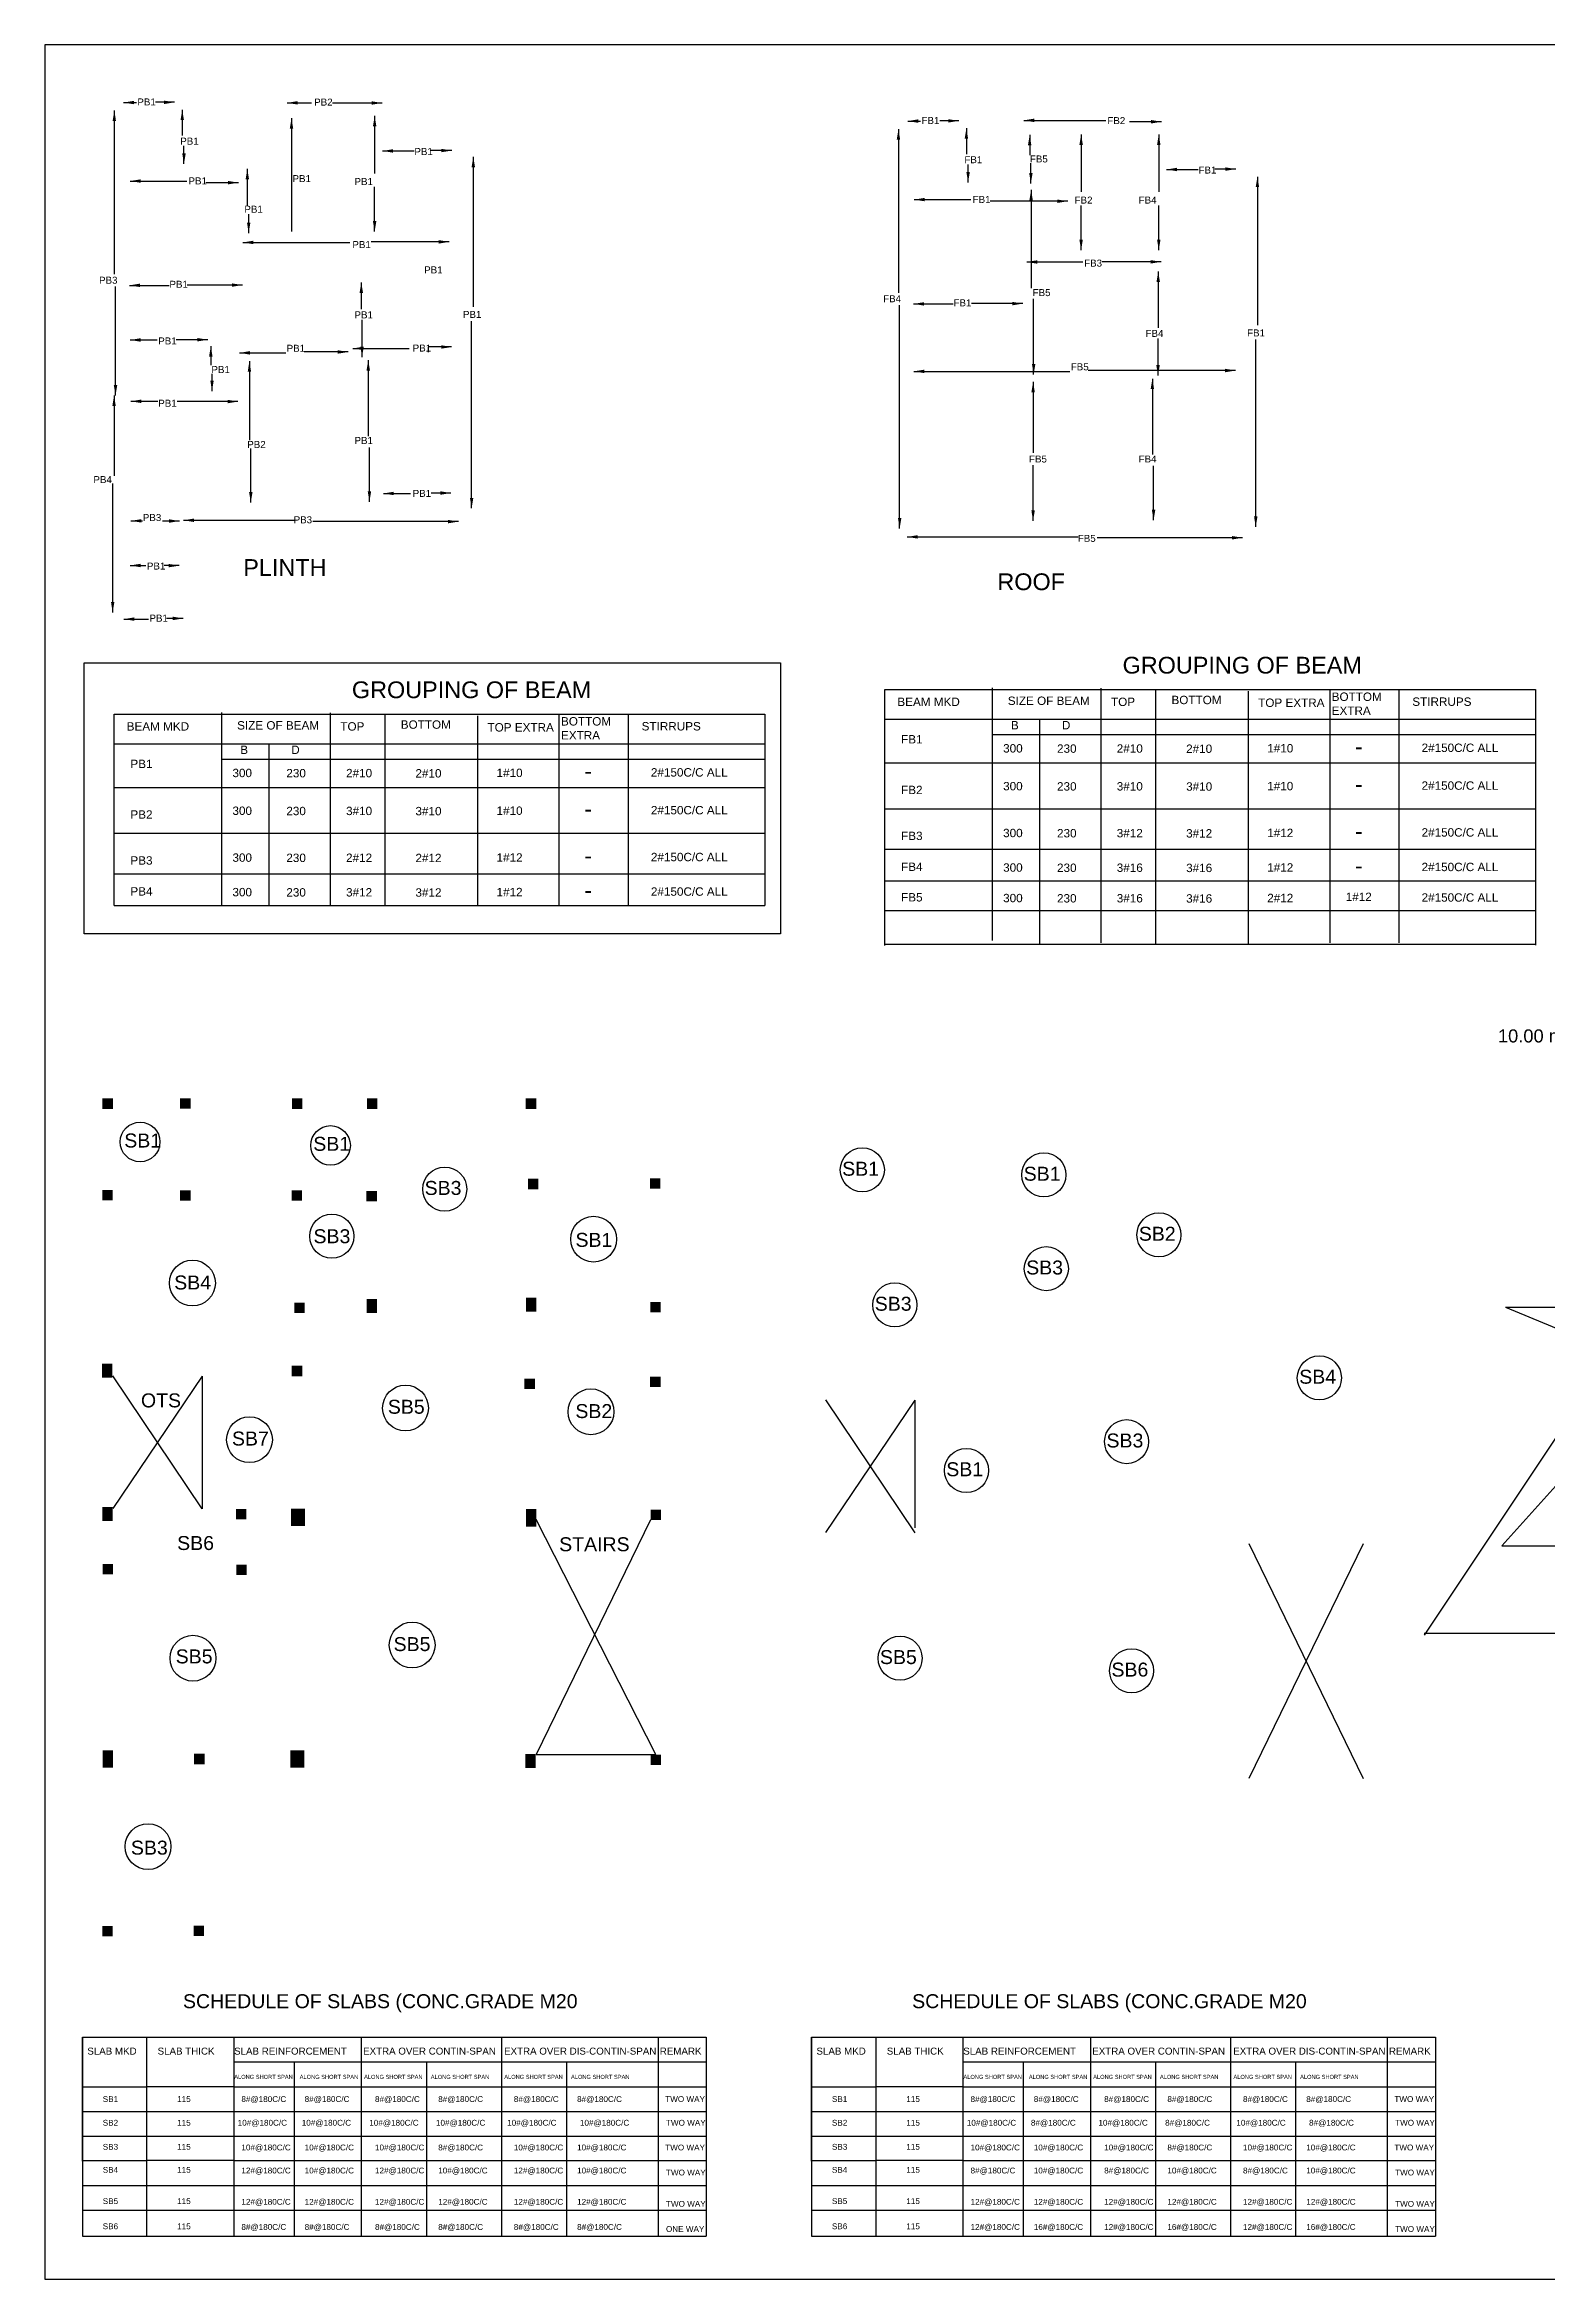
# Model space of a CAD drawing. Header units: inches. Extents: x 5504 to 12302, y -18457 to -16537.
# Drawn here: x 9422 to 10713, y -18457 to -16537 of the extents above; entities that cross this region are included whole.
import ezdxf

# ---------------------------------------------------------------- set-up
doc = ezdxf.new("R2010")
doc.units = ezdxf.units.IN
doc.header["$MEASUREMENT"] = 0
doc.layers.add('concrete', color=7, linetype='Continuous')
doc.layers.add('dimension', color=7, linetype='Continuous')
doc.styles.get("Standard").update_dxf_attribs({"font": 'arial.ttf', "height": 12})
doc.dimstyles.new('meter', dxfattribs={"dimscale": 50, "dimtxt": 0.18, "dimasz": 0.18, "dimexe": 0.18, "dimexo": 0.0625, "dimgap": 0.09, "dimtad": 0, "dimtih": 1, "dimtoh": 1, "dimlfac": 0.0254, "dimzin": 0, "dimdsep": 46, "dimtxsty": 'Standard', "dimcen": 0.09, "dimadec": 0, "dimazin": 0, "dimtfac": 1, "dimtofl": 0, "dimtmove": 0, "dimatfit": 3, "dimfxl": 1, "dimtolj": 1, "dimtzin": 0, "dimarcsym": 0})

msp = doc.modelspace()

# ---------------------------------------------------------------- hatches: boundary and pattern name
h = msp.add_hatch(color=256)
h.dxf.hatch_style = 1
h.paths.add_polyline_path([(9480.172, -17442.341), (9471.172, -17442.341), (9471.172, -17451.341), (9480.172, -17451.341)])
h = msp.add_hatch(color=256)
h.dxf.hatch_style = 1
h.paths.add_polyline_path([(9546.928, -17442.201), (9537.928, -17442.201), (9537.928, -17451.201), (9546.928, -17451.201)])
h = msp.add_hatch(color=256)
h.dxf.hatch_style = 1
h.paths.add_polyline_path([(9643.077, -17442.248), (9634.077, -17442.248), (9634.077, -17451.248), (9643.077, -17451.248)])
h = msp.add_hatch(color=256)
h.dxf.hatch_style = 1
h.paths.add_polyline_path([(9707.422, -17442.341), (9698.422, -17442.341), (9698.422, -17451.341), (9707.422, -17451.341)])
h = msp.add_hatch(color=256)
h.dxf.hatch_style = 1
h.paths.add_polyline_path([(9843.922, -17442.341), (9834.922, -17442.341), (9834.922, -17451.341), (9843.922, -17451.341)])
h = msp.add_hatch(color=256)
h.dxf.hatch_style = 1
h.paths.add_polyline_path([(9480.135, -17520.961), (9471.135, -17520.961), (9471.135, -17529.961), (9480.135, -17529.961)])
h = msp.add_hatch(color=256)
h.dxf.hatch_style = 1
h.paths.add_polyline_path([(9546.922, -17521.177), (9537.922, -17521.177), (9537.922, -17530.177), (9546.922, -17530.177)])
h = msp.add_hatch(color=256)
h.dxf.hatch_style = 1
h.paths.add_polyline_path([(9642.749, -17521.212), (9633.749, -17521.212), (9633.749, -17530.212), (9642.749, -17530.212)])
h = msp.add_hatch(color=256)
h.dxf.hatch_style = 1
h.paths.add_polyline_path([(9707.079, -17521.697), (9698.079, -17521.697), (9698.079, -17530.697), (9707.079, -17530.697)])
h = msp.add_hatch(color=256)
h.dxf.hatch_style = 1
h.paths.add_polyline_path([(9845.879, -17511.286), (9836.879, -17511.286), (9836.879, -17520.286), (9845.879, -17520.286)])
h = msp.add_hatch(color=256)
h.dxf.hatch_style = 1
h.paths.add_polyline_path([(9950.732, -17510.905), (9941.732, -17510.905), (9941.732, -17519.905), (9950.732, -17519.905)])
h = msp.add_hatch(color=256)
h.dxf.hatch_style = 1
h.paths.add_polyline_path([(9645.033, -17617.724), (9636.033, -17617.724), (9636.033, -17626.724), (9645.033, -17626.724)])
h = msp.add_hatch(color=256)
h.dxf.hatch_style = 1
h.paths.add_polyline_path([(9707.178, -17614.758), (9698.178, -17614.758), (9698.178, -17626.758), (9707.178, -17626.758)])
h = msp.add_hatch(color=256)
h.dxf.hatch_style = 1
h.paths.add_polyline_path([(9844.112, -17613.541), (9835.112, -17613.541), (9835.112, -17625.541), (9844.112, -17625.541)])
h = msp.add_hatch(color=256)
h.dxf.hatch_style = 1
h.paths.add_polyline_path([(9951.009, -17617.108), (9942.009, -17617.108), (9942.009, -17626.108), (9951.009, -17626.108)])
h = msp.add_hatch(color=256)
h.dxf.hatch_style = 1
h.paths.add_polyline_path([(9479.829, -17670.315), (9470.829, -17670.315), (9470.829, -17682.315), (9479.829, -17682.315)])
h = msp.add_hatch(color=256)
h.dxf.hatch_style = 1
h.paths.add_polyline_path([(9642.922, -17672.051), (9633.922, -17672.051), (9633.922, -17681.051), (9642.922, -17681.051)])
h = msp.add_hatch(color=256)
h.dxf.hatch_style = 1
h.paths.add_polyline_path([(9842.868, -17682.957), (9833.868, -17682.957), (9833.868, -17691.957), (9842.868, -17691.957)])
h = msp.add_hatch(color=256)
h.dxf.hatch_style = 1
h.paths.add_polyline_path([(9950.838, -17681.336), (9941.838, -17681.336), (9941.838, -17690.336), (9950.838, -17690.336)])
h = msp.add_hatch(color=256)
h.dxf.hatch_style = 1
h.paths.add_polyline_path([(9480.127, -17793.304), (9471.127, -17793.304), (9471.127, -17805.304), (9480.127, -17805.304)])
h = msp.add_hatch(color=256)
h.dxf.hatch_style = 1
h.paths.add_polyline_path([(9594.957, -17795.027), (9585.957, -17795.027), (9585.957, -17804.027), (9594.957, -17804.027)])
h = msp.add_hatch(color=256)
h.dxf.hatch_style = 1
h.paths.add_polyline_path([(9645.352, -17794.677), (9633.352, -17794.677), (9633.352, -17809.677), (9645.352, -17809.677)])
h = msp.add_hatch(color=256)
h.dxf.hatch_style = 1
h.paths.add_polyline_path([(9844.054, -17795.136), (9835.054, -17795.136), (9835.054, -17810.136), (9844.054, -17810.136)])
h = msp.add_hatch(color=256)
h.dxf.hatch_style = 1
h.paths.add_polyline_path([(9951.2, -17795.641), (9942.2, -17795.641), (9942.2, -17804.641), (9951.2, -17804.641)])
h = msp.add_hatch(color=256)
h.dxf.hatch_style = 1
h.paths.add_polyline_path([(9480.428, -17842.207), (9471.428, -17842.207), (9471.428, -17851.207), (9480.428, -17851.207)])
h = msp.add_hatch(color=256)
h.dxf.hatch_style = 1
h.paths.add_polyline_path([(9595.134, -17842.971), (9586.134, -17842.971), (9586.136, -17851.879), (9595.136, -17851.879)])
h = msp.add_hatch(color=256)
h.dxf.hatch_style = 1
h.paths.add_polyline_path([(9480.298, -18002.406), (9471.298, -18002.406), (9471.298, -18017.406), (9480.298, -18017.406)])
h = msp.add_hatch(color=256)
h.dxf.hatch_style = 1
h.paths.add_polyline_path([(9558.973, -18005.362), (9549.973, -18005.362), (9549.973, -18014.362), (9558.973, -18014.362)])
h = msp.add_hatch(color=256)
h.dxf.hatch_style = 1
h.paths.add_polyline_path([(9644.721, -18002.368), (9632.721, -18002.368), (9632.721, -18017.368), (9644.721, -18017.368)])
h = msp.add_hatch(color=256)
h.dxf.hatch_style = 1
h.paths.add_polyline_path([(9843.465, -18005.653), (9834.465, -18005.653), (9834.465, -18017.653), (9843.465, -18017.653)])
h = msp.add_hatch(color=256)
h.dxf.hatch_style = 1
h.paths.add_polyline_path([(9951.165, -18006.152), (9942.165, -18006.152), (9942.165, -18015.152), (9951.165, -18015.152)])
h = msp.add_hatch(color=256)
h.dxf.hatch_style = 1
h.paths.add_polyline_path([(9480.035, -18153.288), (9471.035, -18153.288), (9471.035, -18162.288), (9480.035, -18162.288)])
h = msp.add_hatch(color=256)
h.dxf.hatch_style = 1
h.paths.add_polyline_path([(9558.508, -18152.945), (9549.508, -18152.945), (9549.508, -18161.945), (9558.508, -18161.945)])

# ---------------------------------------------------------------- linework, layer by layer
for p, q in [((10235.762, -17089.541), (10235.762, -17306.502)), ((10329.056, -17089.715), (10329.056, -17308.7)), ((10376.088, -17090.943), (10376.088, -17309.433)), ((10455.744, -17092.311), (10455.744, -17309.433)), ((10525.728, -17090.943), (10525.728, -17308.7)), ((10585.208, -17091.251), (10585.208, -17308.7)), ((9573.55, -17110.675), (9573.55, -17276.517)), ((9666.844, -17110.849), (9666.844, -17276.517)), ((9713.876, -17112.077), (9713.876, -17276.517)), ((9793.532, -17113.445), (9793.532, -17276.517)), ((9863.515, -17112.077), (9863.515, -17276.517)), ((9922.996, -17112.385), (9922.996, -17276.517)), ((10144.191, -17116.35), (10702.48, -17116.35)), ((10276.512, -17116.307), (10276.512, -17310.166)), ((9481.979, -17137.484), (10040.267, -17137.484)), ((9614.3, -17137.441), (9614.3, -17276.517)), ((10236.11, -17129.539), (10702.48, -17129.539)), ((9573.898, -17150.673), (10040.267, -17150.673)), ((10143.511, -17153.902), (10702.48, -17153.902)), ((9481.298, -17175.036), (10040.267, -17175.036)), ((10143.511, -17193.357), (10702.48, -17193.357)), ((9481.298, -17214.491), (10040.267, -17214.491)), ((10143.511, -17228.171), (10702.48, -17228.171)), ((9481.298, -17249.305), (10040.267, -17249.305)), ((10143.511, -17255.383), (10702.48, -17255.383)), ((9481.298, -17276.517), (10040.267, -17276.517)), ((10143.511, -17280.726), (10702.48, -17280.726)), ((10143.511, -17309.689), (10702.48, -17309.689)), ((9556.828, -17794.836), (9480.1, -17680.737)), ((9556.975, -17680.836), (9480.1, -17794.737)), ((9556.975, -17680.836), (9556.828, -17794.836)), ((10092.471, -17701.355), (10169.346, -17815.454)), ((10169.346, -17701.454), (10092.471, -17815.355)), ((10169.346, -17701.454), (10169.346, -17811.145)), ((9946.6, -18005.956), (9843.85, -17804.206)), ((9942.1, -17804.333), (9843.85, -18005.956)), ((10456.221, -17824.824), (10554.471, -18026.701)), ((10554.471, -17824.951), (10456.221, -18026.574)), ((9843.85, -18005.956), (9946.6, -18005.956))]:
    msp.add_line(p, q)
at = {"color": 0}
for p, q in [((9454.039, -18248.845), (9526.039, -18248.845)), ((9454.039, -18248.845), (9454.039, -18419.977)), ((9454.039, -18248.845), (9814.039, -18248.845)), ((9509.216, -18248.845), (9509.216, -18419.977)), ((9584.111, -18248.845), (9584.111, -18419.977)), ((9693.582, -18248.845), (9693.582, -18419.977)), ((9742.039, -18248.845), (9814.039, -18248.845)), ((9814.039, -18248.845), (9814.039, -18419.977)), ((9814.039, -18248.845), (9989.983, -18248.845)), ((9948.678, -18248.845), (9948.678, -18419.977)), ((9989.983, -18248.845), (9989.983, -18419.977)), ((10080.573, -18248.845), (10152.573, -18248.845)), ((10080.573, -18248.845), (10080.573, -18419.977)), ((10080.573, -18248.845), (10440.573, -18248.845)), ((10135.75, -18248.845), (10135.75, -18419.977)), ((10210.645, -18248.845), (10210.645, -18419.977)), ((10320.116, -18248.845), (10320.116, -18419.977)), ((10368.573, -18248.845), (10440.573, -18248.845)), ((10440.573, -18248.845), (10440.573, -18419.977)), ((10440.573, -18248.845), (10616.516, -18248.845)), ((10575.212, -18248.845), (10575.212, -18419.977)), ((10616.516, -18248.845), (10616.516, -18419.977)), ((9584.111, -18270.152), (9814.039, -18270.152)), ((9635.847, -18270.152), (9635.847, -18419.977)), ((9749.573, -18270.152), (9749.573, -18419.977)), ((9814.039, -18270.152), (9989.983, -18270.152)), ((9869.933, -18270.152), (9869.933, -18419.977)), ((10210.645, -18270.152), (10440.573, -18270.152)), ((10262.38, -18270.152), (10262.38, -18419.977)), ((10376.106, -18270.152), (10376.106, -18419.977)), ((10440.573, -18270.152), (10616.516, -18270.152)), ((10496.467, -18270.152), (10496.467, -18419.977)), ((9454.039, -18291.452), (9509.216, -18291.452)), ((9584.111, -18291.452), (9509.216, -18291.452)), ((9584.111, -18291.452), (9814.039, -18291.452)), ((9814.039, -18291.452), (9989.983, -18291.452)), ((10080.573, -18291.452), (10135.75, -18291.452)), ((10210.645, -18291.452), (10135.75, -18291.452)), ((10210.645, -18291.452), (10440.573, -18291.452)), ((10440.573, -18291.452), (10616.516, -18291.452)), ((9454.039, -18312.752), (9814.039, -18312.752)), ((9814.039, -18312.752), (9989.983, -18312.752)), ((10080.573, -18312.752), (10440.573, -18312.752)), ((10440.573, -18312.752), (10616.516, -18312.752)), ((9454.039, -18344.549), (9454.039, -18320.549)), ((9454.039, -18334.052), (9814.039, -18334.052)), ((9814.039, -18334.052), (9989.983, -18334.052)), ((10080.573, -18344.549), (10080.573, -18320.549)), ((10080.573, -18334.052), (10440.573, -18334.052)), ((10440.573, -18334.052), (10616.516, -18334.052)), ((9454.039, -18355.352), (9454.039, -18344.549)), ((9454.039, -18354.972), (9509.216, -18354.972)), ((9584.111, -18354.972), (9509.216, -18354.972)), ((9584.111, -18354.972), (9814.039, -18354.972)), ((9814.039, -18354.972), (9989.983, -18354.972)), ((10080.573, -18355.352), (10080.573, -18344.549)), ((10080.573, -18354.972), (10135.75, -18354.972)), ((10210.645, -18354.972), (10135.75, -18354.972)), ((10210.645, -18354.972), (10440.573, -18354.972)), ((10440.573, -18354.972), (10616.516, -18354.972)), ((9454.039, -18376.272), (9989.983, -18376.272)), ((10080.573, -18376.272), (10616.516, -18376.272)), ((9454.039, -18397.572), (9989.983, -18397.572)), ((10080.573, -18397.572), (10616.516, -18397.572)), ((9454.039, -18419.977), (9989.983, -18419.977)), ((10080.573, -18419.977), (10616.516, -18419.977))]:
    msp.add_line(p, q, dxfattribs=at)
for points in [[(9421.599, -18456.917), (12301.599, -18456.917), (12301.599, -16536.917), (9421.599, -16536.917)], [(9455.541, -17067.982), (10053.739, -17067.982), (10053.739, -17300.997), (9455.541, -17300.997)]]:
    msp.add_lwpolyline(points, close=True)
for points in [[(10143.511, -17310.781), (10143.511, -17090.943), (10702.48, -17090.943), (10702.48, -17310.516)], [(9481.298, -17276.517), (9481.298, -17112.077), (10040.267, -17112.077), (10040.267, -17276.517)]]:
    msp.add_lwpolyline(points)
for points in [[(9454.039, -18355.352), (9454.039, -18248.845), (9814.039, -18248.845)], [(10080.573, -18355.352), (10080.573, -18248.845), (10440.573, -18248.845)]]:
    msp.add_lwpolyline(points, dxfattribs=at)
for centre, radius in [((9503.564, -17479.706), 17.045), ((9667.193, -17482.733), 17.045), ((10124.164, -17503.697), 18.939), ((10280.098, -17507.994), 18.939), ((9765.332, -17520.207), 18.939), ((9668.328, -17560.695), 18.939), ((9893.247, -17563.214), 19.696), ((10379.035, -17559.56), 18.939), ((9548.545, -17600.905), 19.696), ((10282.248, -17588.566), 18.939), ((10152.124, -17619.72), 18.939), ((10516.863, -17682.416), 18.939), ((9731.627, -17708.328), 19.696), ((9890.965, -17711.538), 19.696), ((9597.548, -17735.524), 19.696), ((10351.25, -17737.205), 18.939), ((10213.598, -17761.913), 18.939), ((9737.357, -17911.931), 19.696), ((9549.023, -17923.265), 19.696), ((10156.58, -17923.298), 18.939), ((10355.53, -17934.041), 18.939), ((9510.43, -18085.134), 19.696)]:
    msp.add_circle(centre, radius)
at = {"layer": 'concrete'}
for q in [(10796.787, -17621.653), (10736.847, -17646.628)]:
    msp.add_line((10676.907, -17621.653), q, dxfattribs=at)
at = {"layer": 'dimension'}
for p, q in [((10756.851, -17678.255), (10607.001, -17903.504)), ((10763.511, -17726.873), (10673.601, -17826.604)), ((10673.601, -17826.604), (10768.41, -17826.604)), ((10607.001, -17901.832), (10971.456, -17901.832))]:
    msp.add_line(p, q, dxfattribs=at)

# ---------------------------------------------------------------- texts
for s, height, p in [('2#150C/C ALL', 7.2, (10604.703, -17144.609)), ('2#150C/C ALL', 7.2, (9942.491, -17165.743)), ('2#150C/C ALL', 7.2, (10604.703, -17177.089)), ('2#150C/C ALL', 7.2, (9942.491, -17198.223)), ('2#150C/C ALL', 7.2, (10604.703, -17217.335)), ('2#150C/C ALL', 7.2, (9942.491, -17238.469)), ('2#150C/C ALL', 7.2, (10604.703, -17247.012)), ('2#150C/C ALL', 7.2, (9942.491, -17268.146)), ('2#150C/C ALL', 7.2, (10604.703, -17273.249)), ('SLAB MKD', 6, (9458.221, -18263.853)), ('SLAB THICK', 6, (9518.624, -18263.853)), ('SLAB REINFORCEMENT', 6, (9584.34, -18263.853)), ('EXTRA OVER CONTIN-SPAN', 6, (9695.196, -18263.853)), ('EXTRA OVER DIS-CONTIN-SPAN', 6, (9816.334, -18263.853)), ('REMARK', 6, (9950.105, -18263.853)), ('SLAB MKD', 6, (10084.754, -18263.853)), ('SLAB THICK', 6, (10145.158, -18263.853)), ('SLAB REINFORCEMENT', 6, (10210.874, -18263.853)), ('EXTRA OVER CONTIN-SPAN', 6, (10321.73, -18263.853)), ('EXTRA OVER DIS-CONTIN-SPAN', 6, (10442.868, -18263.853)), ('REMARK', 6, (10576.639, -18263.853)), ('ALONG SHORT SPAN', 3.5, (9584.492, -18284.729)), ('ALONG SHORT SPAN', 3.5, (9640.711, -18284.729)), ('ALONG SHORT SPAN', 3.5, (9696.015, -18284.729)), ('ALONG SHORT SPAN', 3.5, (9753.33, -18284.729)), ('ALONG SHORT SPAN', 3.5, (9816.498, -18284.729)), ('ALONG SHORT SPAN', 3.5, (9873.813, -18284.729)), ('ALONG SHORT SPAN', 3.5, (10211.026, -18284.729)), ('ALONG SHORT SPAN', 3.5, (10267.245, -18284.729)), ('ALONG SHORT SPAN', 3.5, (10322.549, -18284.729)), ('ALONG SHORT SPAN', 3.5, (10379.864, -18284.729)), ('ALONG SHORT SPAN', 3.5, (10443.032, -18284.729)), ('ALONG SHORT SPAN', 3.5, (10500.347, -18284.729)), ('SB1', 5, (9471.497, -18304.556)), ('115', 5, (9535.434, -18304.556)), ('8#@180C/C', 5, (9590.625, -18304.556)), ('8#@180C/C', 5, (9644.959, -18304.556)), ('8#@180C/C', 5, (9705.414, -18304.556)), ('8#@180C/C', 5, (9759.748, -18304.556)), ('8#@180C/C', 5, (9824.73, -18304.556)), ('8#@180C/C', 5, (9879.063, -18304.556)), ('TWO WAY', 5, (9954.799, -18304.556)), ('SB1', 5, (10098.031, -18304.556)), ('115', 5, (10161.967, -18304.556)), ('8#@180C/C', 5, (10217.159, -18304.556)), ('8#@180C/C', 5, (10271.492, -18304.556)), ('8#@180C/C', 5, (10331.948, -18304.556)), ('8#@180C/C', 5, (10386.281, -18304.556)), ('8#@180C/C', 5, (10451.263, -18304.556)), ('8#@180C/C', 5, (10505.597, -18304.556)), ('TWO WAY', 5, (10581.333, -18304.556)), ('SB2', 5, (9471.497, -18324.907)), ('115', 5, (9535.434, -18324.907)), ('10#@180C/C', 5, (9587.41, -18324.907)), ('10#@180C/C', 5, (9642.473, -18324.907)), ('10#@180C/C', 5, (9700.482, -18324.907)), ('10#@180C/C', 5, (9757.787, -18324.907)), ('10#@180C/C', 5, (9818.99, -18324.907)), ('10#@180C/C', 5, (9881.481, -18324.907)), ('TWO WAY', 5, (9955.433, -18324.907)), ('SB2', 5, (10098.031, -18324.907)), ('115', 5, (10161.967, -18324.907)), ('10#@180C/C', 5, (10213.944, -18324.907)), ('8#@180C/C', 5, (10269.006, -18324.907)), ('10#@180C/C', 5, (10327.016, -18324.907)), ('8#@180C/C', 5, (10384.32, -18324.907)), ('10#@180C/C', 5, (10445.524, -18324.907)), ('8#@180C/C', 5, (10508.015, -18324.907)), ('TWO WAY', 5, (10581.966, -18324.907)), ('SB3', 5, (9471.497, -18345.567)), ('115', 5, (9535.434, -18345.567)), ('10#@180C/C', 5, (9590.625, -18346.153)), ('10#@180C/C', 5, (9644.959, -18346.153)), ('10#@180C/C', 5, (9705.414, -18346.153)), ('8#@180C/C', 5, (9759.748, -18346.153)), ('10#@180C/C', 5, (9824.73, -18346.153)), ('10#@180C/C', 5, (9879.063, -18346.153)), ('TWO WAY', 5, (9954.799, -18346.153)), ('SB3', 5, (10098.031, -18345.567)), ('115', 5, (10161.967, -18345.567)), ('10#@180C/C', 5, (10217.159, -18346.153)), ('10#@180C/C', 5, (10271.492, -18346.153)), ('10#@180C/C', 5, (10331.948, -18346.153)), ('8#@180C/C', 5, (10386.281, -18346.153)), ('10#@180C/C', 5, (10451.263, -18346.153)), ('10#@180C/C', 5, (10505.597, -18346.153)), ('TWO WAY', 5, (10581.333, -18346.153)), ('SB4', 5, (9471.497, -18365.362)), ('115', 5, (9535.434, -18365.362)), ('12#@180C/C', 5, (9590.625, -18365.948)), ('10#@180C/C', 5, (9644.959, -18365.948)), ('12#@180C/C', 5, (9705.414, -18365.948)), ('10#@180C/C', 5, (9759.748, -18365.948)), ('12#@180C/C', 5, (9824.73, -18365.948)), ('10#@180C/C', 5, (9879.063, -18365.948)), ('TWO WAY', 5, (9955.433, -18367.671)), ('SB4', 5, (10098.031, -18365.362)), ('115', 5, (10161.967, -18365.362)), ('8#@180C/C', 5, (10217.159, -18365.948)), ('10#@180C/C', 5, (10271.492, -18365.948)), ('8#@180C/C', 5, (10331.948, -18365.948)), ('10#@180C/C', 5, (10386.281, -18365.948)), ('8#@180C/C', 5, (10451.263, -18365.948)), ('10#@180C/C', 5, (10505.597, -18365.948)), ('TWO WAY', 5, (10581.966, -18367.671)), ('SB5', 5, (9471.497, -18392.257)), ('115', 5, (9535.434, -18392.257)), ('12#@180C/C', 5, (9590.625, -18392.842)), ('12#@180C/C', 5, (9644.959, -18392.842)), ('12#@180C/C', 5, (9705.414, -18392.842)), ('12#@180C/C', 5, (9759.748, -18392.842)), ('12#@180C/C', 5, (9824.73, -18392.842)), ('12#@180C/C', 5, (9879.063, -18392.842)), ('TWO WAY', 5, (9955.433, -18394.565)), ('SB5', 5, (10098.031, -18392.257)), ('115', 5, (10161.967, -18392.257)), ('12#@180C/C', 5, (10217.159, -18392.842)), ('12#@180C/C', 5, (10271.492, -18392.842)), ('12#@180C/C', 5, (10331.948, -18392.842)), ('12#@180C/C', 5, (10386.281, -18392.842)), ('12#@180C/C', 5, (10451.263, -18392.842)), ('12#@180C/C', 5, (10505.597, -18392.842)), ('TWO WAY', 5, (10581.966, -18394.565)), ('SB6', 5, (9471.497, -18413.868)), ('115', 5, (9535.434, -18413.868)), ('8#@180C/C', 5, (9590.625, -18414.454)), ('8#@180C/C', 5, (9644.959, -18414.454)), ('8#@180C/C', 5, (9705.414, -18414.454)), ('8#@180C/C', 5, (9759.748, -18414.454)), ('8#@180C/C', 5, (9824.73, -18414.454)), ('8#@180C/C', 5, (9879.063, -18414.454)), ('ONE WAY', 5, (9955.433, -18416.177)), ('SB6', 5, (10098.031, -18413.868)), ('115', 5, (10161.967, -18413.868)), ('12#@180C/C', 5, (10217.159, -18414.454)), ('16#@180C/C', 5, (10271.492, -18414.454)), ('12#@180C/C', 5, (10331.948, -18414.454)), ('16#@180C/C', 5, (10386.281, -18414.454)), ('12#@180C/C', 5, (10451.263, -18414.454)), ('16#@180C/C', 5, (10505.597, -18414.454)), ('TWO WAY', 5, (10581.966, -18416.177))]:
    msp.add_text(s, height=height).set_placement(p)
at = {"color": 1}
for p in [(9540.433, -18223.959), (10166.967, -18223.959)]:
    msp.add_text('SCHEDULE OF SLABS (CONC.GRADE M20', height=12, dxfattribs=at).set_placement(p)
at = {"attachment_point": 1}
for s, width, gutter_width, insert, char_height in [('PB1', 113.19505, 30, (9501.245, -16583.098), 6), ('PB2', 113.19505, 30, (9653.155, -16583.24), 6), ('FB1', 113.19505, 30, (10175.005, -16599.028), 6), ('FB2', 113.19505, 30, (10334.712, -16599.17), 6), ('PB1', 113.19505, 30, (9538.089, -16616.799), 6), ('PB1', 113.19505, 30, (9739.277, -16625.697), 6), ('FB1', 113.19505, 30, (10211.849, -16632.73), 6), ('FB5', 113.19505, 30, (10268.128, -16632.091), 6), ('FB1', 113.19505, 30, (10413.038, -16641.628), 6), ('PB1', 113.19505, 30, (9545.191, -16650.944), 6), ('PB1', 113.19505, 30, (9634.542, -16649.003), 6), ('PB1', 113.19505, 30, (9687.814, -16651.491), 6), ('PB1', 113.19505, 30, (9593.189, -16675.288), 6), ('FB1', 113.19505, 30, (10218.951, -16666.874), 6), ('FB2', 113.19505, 30, (10306.549, -16667.422), 6), ('FB4', 113.19505, 30, (10361.575, -16667.422), 6), ('PB1', 113.19505, 30, (9685.985, -16705.662), 6), ('FB3', 113.19505, 30, (10314.773, -16721.592), 6), ('PB3', 113.19505, 30, (9468.304, -16736.278), 6), ('PB1', 113.19505, 30, (9528.801, -16739.768), 6), ('PB1', 113.19505, 30, (9747.687, -16727.39), 6), ('FB4', 113.19505, 30, (10142.065, -16752.208), 6), ('FB1', 113.19505, 30, (10202.562, -16755.699), 6), ('FB5', 113.19505, 30, (10270.511, -16746.934), 6), ('PB1', 113.19505, 30, (9687.814, -16766.02), 6), ('PB1', 113.19505, 30, (9780.999, -16765.641), 6), ('PB1', 113.19505, 30, (9519.202, -16788.447), 6), ('PB1', 113.19505, 30, (9629.522, -16794.764), 6), ('PB1', 113.19505, 30, (9737.811, -16794.57), 6), ('FB4', 113.19505, 30, (10367.515, -16781.95), 6), ('FB1', 113.19505, 30, (10454.759, -16781.572), 6), ('PB1', 113.19505, 30, (9564.876, -16813.015), 6), ('FB5', 113.19505, 30, (10303.282, -16810.695), 6), ('PB1', 113.19505, 30, (9519.202, -16841.982), 6), ('PB1', 113.19505, 30, (9687.814, -16873.958), 6), ('PB2', 113.19505, 30, (9595.65, -16877.408), 6), ('FB5', 113.19505, 30, (10267.386, -16889.888), 6), ('FB4', 113.19505, 30, (10361.575, -16889.888), 6), ('PB4', 113.19505, 30, (9463.478, -16907.606), 6), ('PB1', 113.19505, 30, (9737.811, -16919.43), 6), ('PB3', 113.19505, 30, (9505.925, -16940.192), 6), ('PB3', 113.19505, 30, (9635.547, -16942.131), 6), ('FB5', 113.19505, 30, (10309.307, -16958.062), 6), ('PB1', 113.19505, 30, (9509.439, -16981.874), 6), ('PLINTH', 285.36812, 60, (9592.233, -16978.947), 14.4), ('ROOF', 285.36812, 60, (10240.203, -16991.163), 14.4), ('PB1', 113.19505, 30, (9511.635, -17026.627), 6), ('GROUPING OF BEAM ', 606.48753, 30, (10347.765, -17062.849), 14.4), ('GROUPING OF BEAM ', 606.48753, 30, (9685.552, -17083.983), 14.4), ('BEAM MKD', 150.91314, 30, (10154.28, -17097.912), 7.2), ('{\\H2x;SIZE OF BEAM} ', 155.09778, 30, (10249.161, -17097.014), 3.6), ('TOP', 99.67499, 30, (10337.856, -17097.927), 7.2), ('BOTTOM', 99.67499, 30, (10389.786, -17096.335), 7.2), ('TOP EXTRA', 99.67499, 30, (10464.297, -17098.707), 7.2), ('BOTTOM\\PEXTRA', 99.67499, 30, (10527.466, -17093.547), 7.2), ('STIRRUPS', 90.98031, 30, (10596.73, -17097.791), 7.2), ('BEAM MKD', 150.91314, 30, (9492.067, -17119.046), 7.2), ('{\\H2x;SIZE OF BEAM} ', 155.09778, 30, (9586.949, -17118.148), 3.6), ('TOP', 99.67499, 30, (9675.644, -17119.061), 7.2), ('BOTTOM', 99.67499, 30, (9727.574, -17117.469), 7.2), ('TOP EXTRA', 99.67499, 30, (9802.085, -17119.841), 7.2), ('BOTTOM\\PEXTRA', 99.67499, 30, (9865.254, -17114.681), 7.2), ('STIRRUPS', 90.98031, 30, (9934.517, -17118.925), 7.2), ('B', 99.67499, 30, (10251.838, -17118.01), 7.2), ('D', 99.67499, 30, (10295.655, -17118.01), 7.2), ('B', 99.67499, 30, (9589.626, -17139.144), 7.2), ('D', 99.67499, 30, (9633.443, -17139.144), 7.2), ('FB1', 110.35733, 30, (10157.462, -17130.113), 7.2), ('300', 33.8563, 60, (10245.151, -17137.902), 7.2), ('230', 33.8563, 60, (10291.447, -17138.108), 7.2), ('2#10', 33.8563, 60, (10342.771, -17138.052), 7.2), ('2#10', 33.8563, 60, (10402.403, -17138.222), 7.2), ('1#10', 33.8563, 60, (10472.075, -17137.836), 7.2), ('-', 33.8563, 60, (10547.549, -17132.602), 14.4), ('PB1', 110.35733, 30, (9495.25, -17151.247), 7.2), ('300', 33.8563, 60, (9582.939, -17159.036), 7.2), ('230', 33.8563, 60, (9629.235, -17159.242), 7.2), ('2#10', 33.8563, 60, (9680.559, -17159.186), 7.2), ('2#10', 33.8563, 60, (9740.191, -17159.356), 7.2), ('1#10', 33.8563, 60, (9809.863, -17158.97), 7.2), ('-', 33.8563, 60, (9885.337, -17153.736), 14.4), ('FB2', 110.35733, 30, (10157.462, -17173.63), 7.2), ('300', 33.8563, 60, (10245.151, -17170.382), 7.2), ('230', 33.8563, 60, (10291.447, -17170.588), 7.2), ('3#10', 33.8563, 60, (10342.771, -17170.532), 7.2), ('3#10', 33.8563, 60, (10402.403, -17170.702), 7.2), ('1#10', 33.8563, 60, (10472.075, -17170.316), 7.2), ('-', 33.8563, 60, (10547.549, -17165.082), 14.4), ('PB2', 110.35733, 30, (9495.25, -17194.764), 7.2), ('300', 33.8563, 60, (9582.939, -17191.516), 7.2), ('230', 33.8563, 60, (9629.235, -17191.722), 7.2), ('3#10', 33.8563, 60, (9680.559, -17191.666), 7.2), ('3#10', 33.8563, 60, (9740.191, -17191.836), 7.2), ('1#10', 33.8563, 60, (9809.863, -17191.45), 7.2), ('-', 33.8563, 60, (9885.337, -17186.216), 14.4), ('FB3', 110.35733, 30, (10157.462, -17213.085), 7.2), ('300', 33.8563, 60, (10245.151, -17210.628), 7.2), ('230', 33.8563, 60, (10291.447, -17210.834), 7.2), ('3#12', 33.8563, 60, (10342.771, -17210.778), 7.2), ('3#12', 33.8563, 60, (10402.403, -17210.948), 7.2), ('1#12', 33.8563, 60, (10472.075, -17210.561), 7.2), ('-', 33.8563, 60, (10547.549, -17205.328), 14.4), ('PB3', 110.35733, 30, (9495.25, -17234.219), 7.2), ('300', 33.8563, 60, (9582.939, -17231.762), 7.2), ('230', 33.8563, 60, (9629.235, -17231.968), 7.2), ('2#12', 33.8563, 60, (9680.559, -17231.912), 7.2), ('2#12', 33.8563, 60, (9740.191, -17232.082), 7.2), ('1#12', 33.8563, 60, (9809.863, -17231.695), 7.2), ('-', 33.8563, 60, (9885.337, -17226.462), 14.4), ('FB4', 110.35733, 30, (10157.462, -17239.646), 7.2), ('300', 33.8563, 60, (10245.151, -17240.305), 7.2), ('230', 33.8563, 60, (10291.447, -17240.511), 7.2), ('3#16', 33.8563, 60, (10342.771, -17240.455), 7.2), ('3#16', 33.8563, 60, (10402.403, -17240.625), 7.2), ('1#12', 33.8563, 60, (10472.075, -17240.238), 7.2), ('PB4', 110.35733, 30, (9495.25, -17260.78), 7.2), ('-', 33.8563, 60, (10547.549, -17235.005), 14.4), ('300', 33.8563, 60, (9582.939, -17261.439), 7.2), ('230', 33.8563, 60, (9629.235, -17261.645), 7.2), ('3#12', 33.8563, 60, (9680.559, -17261.589), 7.2), ('3#12', 33.8563, 60, (9740.191, -17261.759), 7.2), ('1#12', 33.8563, 60, (9809.863, -17261.372), 7.2), ('-', 33.8563, 60, (9885.337, -17256.139), 14.4), ('FB5', 110.35733, 30, (10157.462, -17265.883), 7.2), ('300', 33.8563, 60, (10245.151, -17266.542), 7.2), ('230', 33.8563, 60, (10291.447, -17266.748), 7.2), ('3#16', 33.8563, 60, (10342.771, -17266.692), 7.2), ('3#16', 33.8563, 60, (10402.403, -17266.862), 7.2), ('2#12', 33.8563, 60, (10472.075, -17266.476), 7.2), ('1#12', 33.8563, 60, (10539.507, -17265.499), 7.2), ('SB1', 33.1705, 60, (9489.991, -17472.461), 12), ('SB1', 33.1705, 60, (9652.387, -17475.308), 12), ('SB1', 33.1705, 60, (10106.863, -17496.696), 12), ('SB1', 33.1705, 60, (10262.797, -17500.993), 12), ('SB3', 33.1705, 60, (9748.031, -17513.206), 12), ('SB3', 33.1705, 60, (9652.574, -17554.693), 12), ('SB1', 33.1705, 60, (9877.699, -17557.823), 12), ('SB2', 33.1705, 60, (10361.734, -17552.559), 12), ('SB3', 33.1705, 60, (10264.948, -17581.565), 12), ('SB4', 33.1705, 60, (9532.884, -17594.457), 12), ('SB3', 33.1705, 60, (10134.823, -17612.719), 12), ('SB4', 33.1705, 60, (10499.562, -17675.415), 12), ('OTS', 27.77182, 60, (9504.297, -17695.732), 12), ('SB5', 33.1705, 60, (9716.438, -17701.22), 12), ('SB2', 33.1705, 60, (9877.6, -17704.935), 12), ('SB7', 33.1705, 60, (9582.515, -17728.512), 12), ('SB3', 33.1705, 60, (10333.949, -17730.204), 12), ('SB1', 33.1705, 60, (10196.297, -17754.912), 12), ('SB6', 33.1705, 60, (9535.406, -17818.297), 12), ('STAIRS', 27.77182, 60, (9863.657, -17819.354), 12), ('SB5', 33.1705, 60, (9721.388, -17905.147), 12), ('SB5', 33.1705, 60, (9534.15, -17915.708), 12), ('SB5', 33.1705, 60, (10139.279, -17916.297), 12), ('SB6', 33.1705, 60, (10338.23, -17927.04), 12), ('SB3', 33.1705, 60, (9495.684, -18080.026), 12)]:
    msp.add_mtext_dynamic_manual_height_columns(s, width=width, gutter_width=gutter_width, heights=[0], dxfattribs=dict(at, insert=insert, char_height=char_height))
at = {"layer": 'dimension', "insert": (10769.534, -17389.718), "char_height": 11.25, "attachment_point": 5}
msp.add_mtext('10.00 mm dia @ 240.00 mm', dxfattribs=at)

# ---------------------------------------------------------------- leaders
for points in [[(9489.412, -16586.618), (9500.356, -16586.618)], [(9533.188, -16586.433), (9516.865, -16586.433)], [(9630.004, -16586.893), (9650.913, -16586.893)], [(9711.438, -16587.02), (9668.884, -16587.02)], [(9481.425, -16593.567), (9481.425, -16734.07)], [(9539.796, -16592.757), (9539.796, -16614.99)], [(9633.67, -16600.141), (9633.67, -16697.303)], [(9705.12, -16598.076), (9705.12, -16647.513)], [(10163.173, -16602.549), (10174.117, -16602.549)], [(10206.949, -16602.363), (10190.625, -16602.363)], [(10262.823, -16601.939), (10333.481, -16601.939)], [(10381.299, -16603.122), (10353.832, -16603.122)], [(9541.28, -16639.299), (9541.28, -16623.884)], [(9711.854, -16628.214), (9738.933, -16628.214)], [(9771.31, -16627.862), (9753.296, -16627.862)], [(10155.186, -16609.497), (10155.186, -16750)], [(10213.557, -16608.688), (10213.557, -16630.921)], [(10267.947, -16614.366), (10267.947, -16631.884)], [(10312.158, -16614.006), (10312.158, -16663.444)], [(10378.88, -16614.006), (10378.88, -16663.444)], [(9595.707, -16643.649), (9595.707, -16675.089)], [(9789.886, -16633.188), (9789.886, -16762.079)], [(10215.04, -16655.229), (10215.04, -16639.814)], [(10268.995, -16656.043), (10268.995, -16638.735)], [(10385.614, -16644.145), (10412.693, -16644.145)], [(10445.07, -16643.792), (10427.057, -16643.792)], [(9495.023, -16654.075), (9543.752, -16654.075)], [(9588.025, -16655.466), (9560.18, -16655.466)], [(9705.12, -16697.519), (9705.12, -16659.163)], [(10269.179, -16661.726), (10269.179, -16746.049)], [(10463.647, -16650.326), (10463.647, -16778.01)], [(9596.879, -16698.718), (9596.879, -16682.509)], [(10168.784, -16670.006), (10217.512, -16670.006)], [(10300.675, -16671.397), (10233.941, -16671.397)], [(10312.158, -16713.45), (10312.158, -16675.093)], [(10378.88, -16713.45), (10378.88, -16675.093)], [(9591.896, -16706.822), (9683.879, -16706.822)], [(9769.203, -16706.329), (9702.127, -16706.329)], [(10265.449, -16723.623), (10313.614, -16723.623)], [(10380.952, -16723.484), (10330.287, -16723.484)], [(9494.503, -16743.699), (9528.468, -16743.699)], [(9591.438, -16743.451), (9544.086, -16743.451)], [(9693.655, -16741.159), (9693.655, -16764.136)], [(10378.401, -16731.793), (10378.401, -16780.066)], [(9482.47, -16838.409), (9482.47, -16744.688)], [(10156.23, -16952.503), (10156.23, -16760.618)], [(10168.264, -16759.629), (10202.228, -16759.629)], [(10261.975, -16759.382), (10217.847, -16759.382)], [(10271.373, -16820.297), (10271.373, -16755.24)], [(9694.294, -16805.302), (9694.294, -16773.39)], [(9788.456, -16935.276), (9788.456, -16774.421)], [(9494.981, -16790.612), (9518.103, -16790.612)], [(9561.754, -16790.397), (9534.526, -16790.397)], [(9564.354, -16795.854), (9564.354, -16812.195)], [(9682.363, -16800.928), (9644.579, -16800.928)], [(9686.393, -16797.909), (9734.756, -16797.909)], [(9771.281, -16796.651), (9751.129, -16796.651), (9751.129, -16801.18)], [(10378.229, -16821.232), (10378.229, -16789.321)], [(10462.217, -16951.206), (10462.217, -16790.352)], [(9588.91, -16801.683), (9628.709, -16801.683)], [(9597.504, -16808.934), (9597.504, -16876.577)], [(9699.625, -16807.958), (9699.625, -16873.141)], [(10168.375, -16817.614), (10302.47, -16817.614)], [(10444.915, -16816.859), (10318.339, -16816.859)], [(9565.376, -16834.493), (9565.376, -16819.854)], [(10270.895, -16826.631), (10270.895, -16887.616)], [(10373.385, -16823.889), (10373.385, -16889.072)], [(9481.218, -16838.409), (9481.218, -16907.48)], [(9495.632, -16843.321), (9518.753, -16843.321)], [(9587.687, -16843.537), (9535.393, -16843.537)], [(9598.697, -16930.386), (9598.697, -16883.996)], [(9700.652, -16929.599), (9700.652, -16882.893)], [(9480.021, -17024.665), (9480.021, -16914.024)], [(10270.883, -16946.017), (10270.883, -16898.085)], [(10374.413, -16945.53), (10374.413, -16898.824)], [(9712.598, -16922.517), (9736.002, -16922.517)], [(9770.624, -16922.13), (9753.796, -16922.13)], [(9495.756, -16946.035), (9505.571, -16946.035)], [(9537.507, -16946.19), (9522.863, -16946.19)], [(9540.91, -16945.555), (9635.996, -16945.555)], [(9777.128, -16946.677), (9652.093, -16946.677)], [(10162.782, -16959.806), (10309.757, -16959.806)], [(10450.889, -16960.574), (10325.854, -16960.574)], [(9494.968, -16984.397), (9508.414, -16984.397)], [(9537.09, -16984.516), (9524.12, -16984.516)], [(9489.664, -17030.454), (9510.85, -17030.454)], [(9540.559, -17029.863), (9526.237, -17029.863)]]:
    msp.add_leader(points, dimstyle='meter', override={"dimgap": 0.09, "dimtad": 0})

doc.saveas('drawing.dxf')
